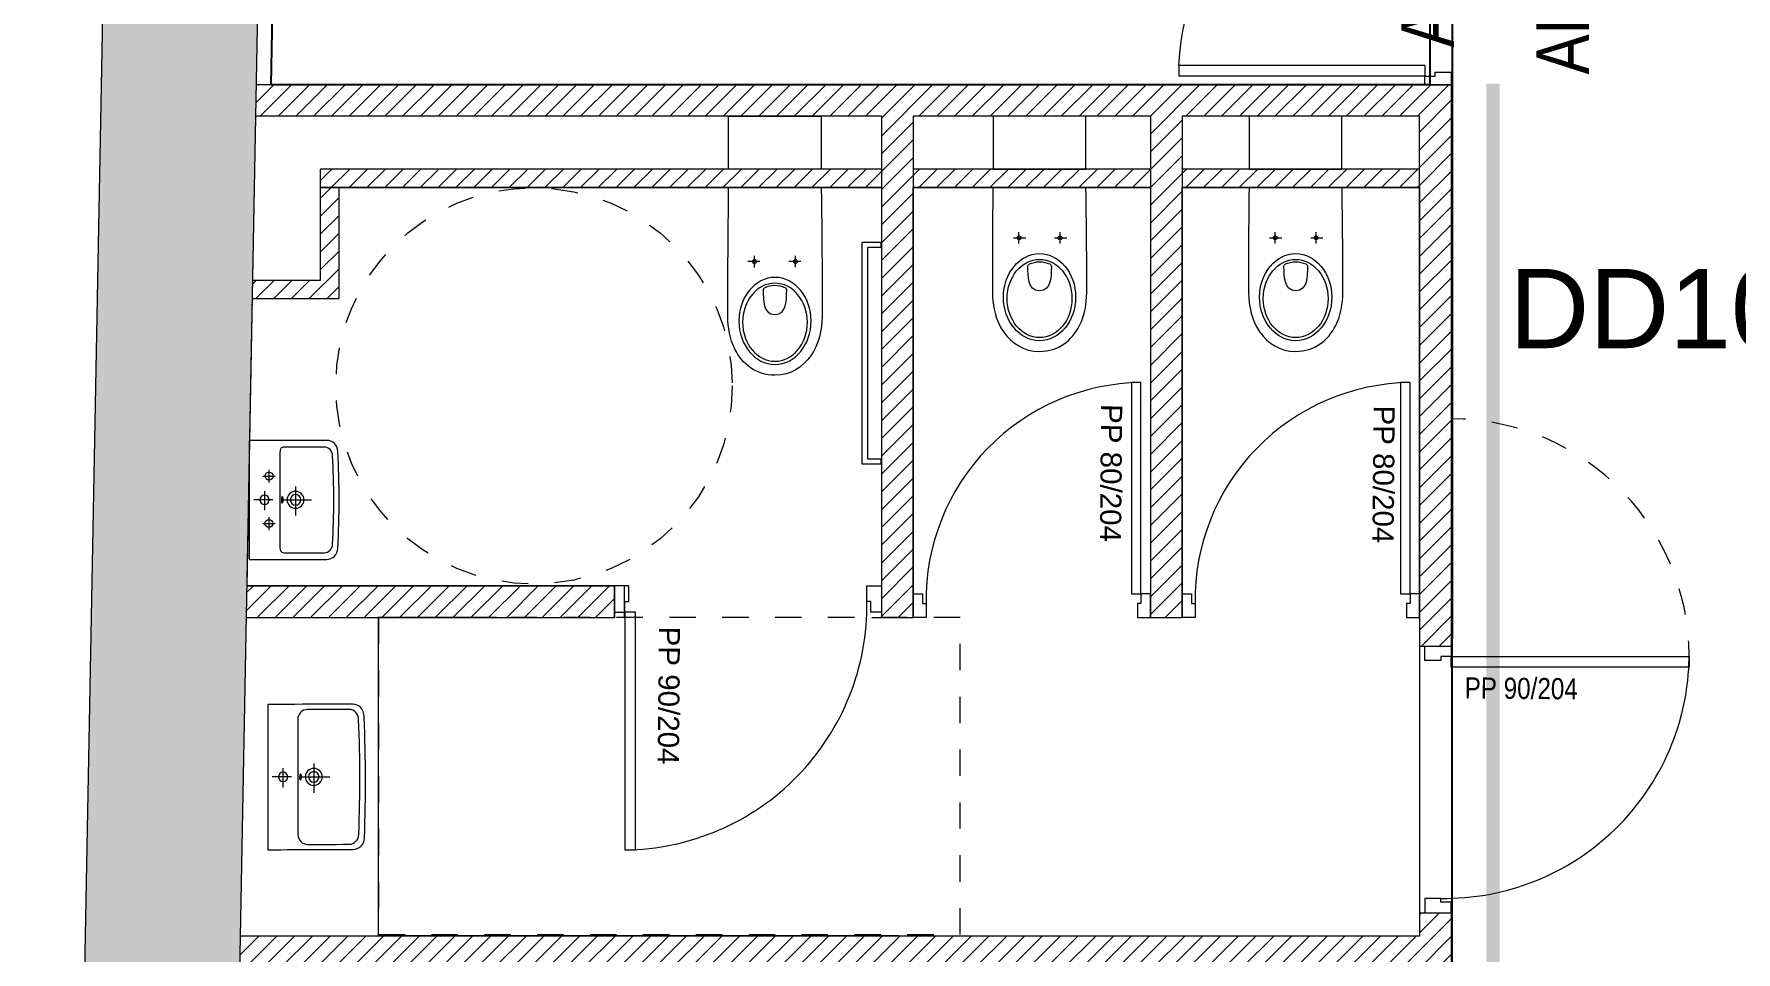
# Model space of a CAD drawing. Extents: x -29.7 to 23.3, y -8.6 to 57.6.
# Drawn here: x -16.51 to -10.08, y 3.81 to 7.28 of the extents above; entities that cross this region are included whole.
import ezdxf
from ezdxf import colors
from ezdxf.entities.mleader import LeaderData, LeaderLine
from ezdxf.math import Vec2, Vec3

# ---------------------------------------------------------------- set-up
doc = ezdxf.new("R2010")
doc.units = 0
doc.header["$LTSCALE"] = 0.001
for name, pattern in [('CACHE', [0.375, 0.25, -0.125]), ('CONTINU', [0]), ('DASHED', [0.75, 0.5, -0.25]), ('HIDDEN2', [0.1875, 0.125, -0.0625])]:
    doc.linetypes.add(name, pattern=pattern)
doc.layers.get('0').update_dxf_attribs({"lineweight": 5})
for name, color, linetype in [('01-STR_MACONNERIE_HACH', 252, 'Continuous'), ('A-Etiquettes', 7, 'Continuous'), ('A-legende', 7, 'Continuous')]:
    doc.layers.add(name, color=color, linetype=linetype)
doc.layers.add('02-CL HACH PLATRE', color=6, linetype='Continuous', lineweight=5)
doc.layers.add('A-portes', color=7, linetype='Continuous', lineweight=9)
doc.layers.add('A-Détails', color=7, linetype='Continuous', true_color=0x00a500)
doc.layers.add('A-MOQUETTE', color=7, linetype='Continuous', true_color=0xe5ecff)
doc.layers.add('A-projet', color=7, linetype='Continuous', lineweight=5, true_color=0x5b6280)
doc.styles.get("Standard").update_dxf_attribs({"font": 'ARIALN.TTF'})
doc.styles.add('Y_TXT_COT', font='arial.ttf', dxfattribs={"height": 0.2})

# ---------------------------------------------------------------- blocks, each defined once
blk = doc.blocks.new('WC hand 2')
at = {"linetype": 'Continuous'}
for points, knots in [([(-101.7106, 114.8236), (-101.6352, 114.8236), (-101.574, 114.7498), (-101.574, 114.6588), (-101.574, 114.6588), (-101.574, 114.5678), (-101.6352, 114.494), (-101.7106, 114.494), (-101.7106, 114.494), (-101.7861, 114.494), (-101.8472, 114.5678), (-101.8472, 114.6588), (-101.8472, 114.6588), (-101.8472, 114.7498), (-101.7861, 114.8236), (-101.7106, 114.8236)], [0, 0, 0, 0, 0.25, 0.25, 0.25, 0.25, 0.5, 0.5, 0.5, 0.5, 0.75, 0.75, 0.75, 0.75, 1, 1, 1, 1]), ([(-101.7106, 114.8116), (-101.6428, 114.8116), (-101.5879, 114.7454), (-101.5879, 114.6638), (-101.5879, 114.6638), (-101.5879, 114.5822), (-101.6428, 114.516), (-101.7106, 114.516), (-101.7106, 114.516), (-101.7783, 114.516), (-101.8332, 114.5822), (-101.8332, 114.6638), (-101.8332, 114.6638), (-101.8332, 114.7454), (-101.7783, 114.8116), (-101.7106, 114.8116)], [0, 0, 0, 0, 0.25, 0.25, 0.25, 0.25, 0.5, 0.5, 0.5, 0.5, 0.75, 0.75, 0.75, 0.75, 1, 1, 1, 1]), ([(-101.7105, 114.8642), (-101.7105, 114.8642), (-101.638, 114.8642), (-101.587, 114.8211), (-101.5589, 114.7658)], [0.5714286, 0.5714286, 0.5714286, 0.5714286, 0.5714286, 0.7142857, 0.7142857, 0.7142857, 0.7142857]), ([(-101.5589, 114.7658), (-101.5589, 114.7658), (-101.5393, 114.727), (-101.5325, 114.6818), (-101.5322, 114.6428)], [0.7142857, 0.7142857, 0.7142857, 0.7142857, 0.7142857, 0.8571429, 0.8571429, 0.8571429, 0.8571429]), ([(-101.8869, 114.2442), (-101.8869, 114.2442), (-101.8892, 114.4305), (-101.8895, 114.5368), (-101.8887, 114.6432)], [0.1428571, 0.1428571, 0.1428571, 0.1428571, 0.1428572, 0.2857143, 0.2857143, 0.2857143, 0.2857143]), ([(-101.6659, 114.5436), (-101.6658, 114.5395), (-101.6685, 114.5347), (-101.6723, 114.5331), (-101.6723, 114.5331), (-101.6843, 114.5281), (-101.6974, 114.525), (-101.7105, 114.525), (-101.7105, 114.525), (-101.7236, 114.525), (-101.7368, 114.528), (-101.7489, 114.5331), (-101.7489, 114.5331), (-101.7527, 114.5347), (-101.7554, 114.5396), (-101.7552, 114.5437), (-101.7552, 114.5437), (-101.7536, 114.5759), (-101.7566, 114.6346), (-101.7106, 114.6345), (-101.7106, 114.6345), (-101.6645, 114.6345), (-101.6665, 114.5782), (-101.6659, 114.5436)], [0, 0, 0, 0, 0.166667, 0.166667, 0.166667, 0.166667, 0.333333, 0.333333, 0.333333, 0.333333, 0.5, 0.5, 0.5, 0.5, 0.666667, 0.666667, 0.666667, 0.666667, 0.833333, 0.833333, 0.833333, 0.833333, 1, 1, 1, 1]), ([(-101.5322, 114.6428), (-101.5322, 114.6428), (-101.5314, 114.5366), (-101.5326, 114.4304), (-101.5352, 114.2442)], [0.8571429, 0.8571429, 0.8571429, 0.8571429, 0.8571429, 1, 1, 1, 1]), ([(-101.7881, 114.4416), (-101.784, 114.4416), (-101.7806, 114.4382), (-101.7806, 114.4341), (-101.7806, 114.4341), (-101.7806, 114.43), (-101.784, 114.4267), (-101.7881, 114.4267), (-101.7881, 114.4267), (-101.7922, 114.4267), (-101.7955, 114.43), (-101.7955, 114.4341), (-101.7955, 114.4341), (-101.7955, 114.4382), (-101.7922, 114.4416), (-101.7881, 114.4416)], [0, 0, 0, 0, 0.25, 0.25, 0.25, 0.25, 0.5, 0.5, 0.5, 0.5, 0.75, 0.75, 0.75, 0.75, 1, 1, 1, 1]), ([(-101.633, 114.4416), (-101.6289, 114.4416), (-101.6256, 114.4382), (-101.6256, 114.4341), (-101.6256, 114.4341), (-101.6256, 114.43), (-101.6289, 114.4267), (-101.633, 114.4267), (-101.633, 114.4267), (-101.6371, 114.4267), (-101.6405, 114.43), (-101.6405, 114.4341), (-101.6405, 114.4341), (-101.6405, 114.4382), (-101.6371, 114.4416), (-101.633, 114.4416)], [0, 0, 0, 0, 0.25, 0.25, 0.25, 0.25, 0.5, 0.5, 0.5, 0.5, 0.75, 0.75, 0.75, 0.75, 1, 1, 1, 1])]:
    blk.add_open_spline(points, degree=3, knots=knots, dxfattribs=at)
for points in [[(-101.846, 114.7909), (-101.8151, 114.8335), (-101.7716, 114.8642), (-101.7105, 114.8642)], [(-101.8887, 114.6432), (-101.8884, 114.6909), (-101.8771, 114.7482), (-101.846, 114.7909)], [(-101.5352, 114.2442), (-101.5352, 114.2442), (-101.8869, 114.2442), (-101.8869, 114.2442)]]:
    blk.add_open_spline(points, degree=3, dxfattribs=at)
at = {"linetype": 'DASHED'}
for points in [[(-101.809, 114.4339), (-101.809, 114.4339), (-101.7627, 114.4339), (-101.7627, 114.4339)], [(-101.7884, 114.4557), (-101.7884, 114.4557), (-101.7884, 114.4125), (-101.7884, 114.4125)], [(-101.6537, 114.4343), (-101.6537, 114.4343), (-101.6074, 114.4343), (-101.6074, 114.4343)], [(-101.6332, 114.4561), (-101.6332, 114.4561), (-101.6332, 114.4128), (-101.6332, 114.4128)]]:
    blk.add_open_spline(points, degree=3, dxfattribs=at)
blk = doc.blocks.new('WC HF')
blk.add_lwpolyline([(-0.1752, 0.035), (-0.1752, 0.235), (0.1752, 0.235), (0.1752, 0.035), (-0.1752, 0.035)])
at = {"rotation": 180.0036056120651}
blk.add_blockref('WC hand 2', (-101.7183, 114.2028), dxfattribs=at)
blk = doc.blocks.new('wc PMR')
for points in [[(-0.4001, 0.2411), (-0.4001, 0.2611), (-0.3501, 0.2611), (-0.3501, 1.0611), (-0.4001, 1.0611), (-0.4001, 1.0811), (-0.3301, 1.0811), (-0.3301, 0.2411), (-0.4001, 0.2411)], [(0.1752, -0.035), (0.1752, -0.235), (-0.1753, -0.235), (-0.1753, -0.035), (0.1752, -0.035)]]:
    blk.add_lwpolyline(points)
for points in [[(-0.1356, 0.6717), (-0.1047, 0.7143), (-0.0611, 0.745), (-0.0001, 0.745)], [(-0.1783, 0.5239), (-0.1779, 0.5716), (-0.1666, 0.629), (-0.1356, 0.6717)], [(-0.078, 0.3365), (-0.078, 0.3365), (-0.078, 0.2933), (-0.078, 0.2933)], [(0.0773, 0.3369), (0.0773, 0.3369), (0.0773, 0.2936), (0.0773, 0.2936)], [(-0.0985, 0.3147), (-0.0985, 0.3147), (-0.0522, 0.3147), (-0.0522, 0.3147)], [(0.0568, 0.3151), (0.0568, 0.3151), (0.1031, 0.3151), (0.1031, 0.3151)], [(0.1752, 0.035), (0.1752, 0.035), (-0.1754, 0.035), (-0.1754, 0.035)]]:
    blk.add_open_spline(points, degree=3)
for points, knots in [([(-0.0001, 0.745), (-0.0001, 0.745), (0.0724, 0.7449), (0.1234, 0.7019), (0.1515, 0.6466)], [0.5714286, 0.5714286, 0.5714286, 0.5714286, 0.5714286, 0.7142857, 0.7142857, 0.7142857, 0.7142857]), ([(-0.0002, 0.7044), (0.0752, 0.7044), (0.1364, 0.6306), (0.1364, 0.5396), (0.1364, 0.5396), (0.1364, 0.4486), (0.0753, 0.3748), (-0.0002, 0.3748), (-0.0002, 0.3748), (-0.0756, 0.3748), (-0.1368, 0.4486), (-0.1368, 0.5396), (-0.1368, 0.5396), (-0.1368, 0.6306), (-0.0756, 0.7044), (-0.0002, 0.7044)], [0, 0, 0, 0, 0.25, 0.25, 0.25, 0.25, 0.5, 0.5, 0.5, 0.5, 0.75, 0.75, 0.75, 0.75, 1, 1, 1, 1]), ([(-0.0001, 0.6924), (0.0676, 0.6924), (0.1225, 0.6262), (0.1225, 0.5446), (0.1225, 0.5446), (0.1225, 0.463), (0.0676, 0.3968), (-0.0001, 0.3968), (-0.0001, 0.3968), (-0.0678, 0.3968), (-0.1227, 0.463), (-0.1228, 0.5446), (-0.1228, 0.5446), (-0.1228, 0.6262), (-0.0678, 0.6924), (-0.0001, 0.6924)], [0, 0, 0, 0, 0.25, 0.25, 0.25, 0.25, 0.5, 0.5, 0.5, 0.5, 0.75, 0.75, 0.75, 0.75, 1, 1, 1, 1]), ([(0.1515, 0.6466), (0.1515, 0.6466), (0.1711, 0.6078), (0.178, 0.5626), (0.1783, 0.5236)], [0.7142857, 0.7142857, 0.7142857, 0.7142857, 0.7142857, 0.8571429, 0.8571429, 0.8571429, 0.8571429]), ([(-0.1754, 0.035), (-0.1754, 0.035), (-0.1787, 0.3113), (-0.1791, 0.4176), (-0.1783, 0.5239)], [0.1428571, 0.1428571, 0.1428571, 0.1428571, 0.1428572, 0.2857143, 0.2857143, 0.2857143, 0.2857143]), ([(0.0445, 0.4244), (0.0446, 0.4203), (0.0419, 0.4154), (0.0382, 0.4139), (0.0382, 0.4139), (0.0262, 0.4089), (0.013, 0.4058), (0, 0.4058), (0, 0.4058), (-0.0131, 0.4058), (-0.0264, 0.4088), (-0.0385, 0.4139), (-0.0385, 0.4139), (-0.0423, 0.4155), (-0.045, 0.4204), (-0.0447, 0.4245), (-0.0447, 0.4245), (-0.0432, 0.4567), (-0.0461, 0.5154), (-0.0001, 0.5153), (-0.0001, 0.5153), (0.0459, 0.5153), (0.0439, 0.459), (0.0445, 0.4244)], [0, 0, 0, 0, 0.166667, 0.166667, 0.166667, 0.166667, 0.333333, 0.333333, 0.333333, 0.333333, 0.5, 0.5, 0.5, 0.5, 0.666667, 0.666667, 0.666667, 0.666667, 0.833333, 0.833333, 0.833333, 0.833333, 1, 1, 1, 1]), ([(0.1783, 0.5236), (0.1783, 0.5236), (0.179, 0.4174), (0.1779, 0.3112), (0.1752, 0.035)], [0.8571429, 0.8571429, 0.8571429, 0.8571429, 0.8571429, 1, 1, 1, 1]), ([(-0.0776, 0.3223), (-0.0735, 0.3223), (-0.0702, 0.319), (-0.0702, 0.3149), (-0.0702, 0.3149), (-0.0702, 0.3108), (-0.0735, 0.3074), (-0.0776, 0.3074), (-0.0776, 0.3074), (-0.0817, 0.3074), (-0.0851, 0.3108), (-0.0851, 0.3149), (-0.0851, 0.3149), (-0.0851, 0.319), (-0.0817, 0.3223), (-0.0776, 0.3223)], [0, 0, 0, 0, 0.25, 0.25, 0.25, 0.25, 0.5, 0.5, 0.5, 0.5, 0.75, 0.75, 0.75, 0.75, 1, 1, 1, 1]), ([(0.0775, 0.3223), (0.0816, 0.3223), (0.0849, 0.319), (0.0849, 0.3149), (0.0849, 0.3149), (0.0849, 0.3108), (0.0816, 0.3074), (0.0775, 0.3074), (0.0775, 0.3074), (0.0733, 0.3074), (0.07, 0.3108), (0.07, 0.3149), (0.07, 0.3149), (0.07, 0.319), (0.0733, 0.3223), (0.0775, 0.3223)], [0, 0, 0, 0, 0.25, 0.25, 0.25, 0.25, 0.5, 0.5, 0.5, 0.5, 0.75, 0.75, 0.75, 0.75, 1, 1, 1, 1])]:
    blk.add_open_spline(points, degree=3, knots=knots)
blk = doc.blocks.new('Xref-R2-2018-11')
at = {"layer": '01-STR_MACONNERIE_HACH'}
h = blk.add_hatch(color=256, dxfattribs=at)
h.dxf.hatch_style = 1
h.paths.add_polyline_path([(-2.9338, -12.9281), (-2.9663, -13.1734), (-3.0344, -13.1725), (-3.0351, -13.2325), (-2.9852, -13.2331), (-2.9887, -13.5068), (-2.0358, -13.519), (-2.0323, -13.2453), (-1.9823, -13.2459), (-1.9815, -13.1859), (-2.0482, -13.1851), (-2.0744, -12.939)])
h.paths.add_polyline_path([(-5.9186, -12.89), (-5.9511, -13.1353), (-6.0192, -13.1344), (-6.02, -13.1944), (-5.97, -13.195), (-5.9735, -13.4687), (-4.3537, -13.4894), (-4.3502, -13.2157), (-4.3002, -13.2163), (-4.2995, -13.1563), (-4.3661, -13.1555), (-4.3924, -12.9095)])
h.paths.add_polyline_path([(-8.8763, -12.8523), (-8.9088, -13.0975), (-8.9769, -13.0967), (-8.9777, -13.1567), (-8.9277, -13.1573), (-8.9312, -13.431), (-7.3386, -13.4513), (-7.3351, -13.1776), (-7.2851, -13.1783), (-7.2843, -13.1183), (-7.351, -13.1174), (-7.3772, -12.8714)])
h.paths.add_polyline_path([(-11.1808, -12.8229), (-11.2133, -13.0681), (-11.2814, -13.0673), (-11.2822, -13.1273), (-11.2323, -13.1279), (-11.2358, -13.4016), (-10.2963, -13.4136), (-10.2928, -13.1399), (-10.2428, -13.1405), (-10.242, -13.0805), (-10.3087, -13.0797), (-10.3349, -12.8336)])
h.paths.add_polyline_path([(-10.8967, 6.6649), (-10.9467, 6.6652), (-10.9471, 6.6052), (-10.8943, 6.6049), (-10.8705, 6.3609), (-9.9349, 6.3549), (-9.9079, 6.5986), (-9.8547, 6.5982), (-9.8543, 6.6582), (-9.9043, 6.6585), (-9.9023, 6.9761), (-10.8947, 6.9824)])
h.paths.add_polyline_path([(-8.5844, 6.9676), (-8.5864, 6.6501), (-8.6364, 6.6504), (-8.6368, 6.5904), (-8.5841, 6.5901), (-8.5602, 6.3461), (-6.992, 6.3361), (-6.965, 6.5797), (-6.9118, 6.5794), (-6.9114, 6.6394), (-6.9614, 6.6397), (-6.9594, 6.9572)])
h.paths.add_polyline_path([(-5.6415, 6.9488), (-5.6435, 6.6313), (-5.6935, 6.6316), (-5.6939, 6.5716), (-5.6412, 6.5713), (-5.6173, 6.3273), (-4.0169, 6.317), (-3.99, 6.5607), (-3.9367, 6.5604), (-3.9364, 6.6204), (-3.9864, 6.6207), (-3.9843, 6.9382)])
h.paths.add_polyline_path([(-2.6665, 6.9298), (-2.6685, 6.6123), (-2.7185, 6.6126), (-2.7189, 6.5526), (-2.6661, 6.5522), (-2.6423, 6.3082), (-1.704, 6.3022), (-1.677, 6.5459), (-1.6238, 6.5456), (-1.6234, 6.6056), (-1.6734, 6.6059), (-1.6714, 6.9234)])
h.paths.add_polyline_path([(-0.3535, 6.915), (-0.3555, 6.5975), (-0.4055, 6.5978), (-0.4059, 6.5378), (-0.3532, 6.5375), (-0.3294, 6.2934), (1.2351, 6.2834), (1.2366, 6.5273), (1.2866, 6.527), (1.287, 6.587), (1.237, 6.5873), (1.2391, 6.9048)])
h.paths.add_polyline_path([(3.4414, 4.4566), (3.7374, 4.0365), (4.1422, 3.9277), (4.1734, 4.0436), (4.1251, 4.0566), (4.2613, 4.563), (4.0393, 4.878), (3.7229, 4.655), (3.6977, 4.6372), (3.6755, 4.6216), (3.6725, 4.6195)])
h.paths.add_polyline_path([(1.9624, -2.4843), (2.1824, -2.4855), (2.1893, -1.2784), (1.9694, -1.2771)])
edge = h.paths.add_edge_path()
edge.add_line((2.5716, 5.6909), (3.1695, 6.1123))
edge.add_line((3.1695, 6.1123), (3.0138, 6.3333))
edge.add_arc((1.8436, 5.4114), 1.4897, 38.23232, 77.61848)
edge.add_line((2.1631, 6.8664), (2.163, 6.8989))
edge.add_line((2.163, 6.8989), (1.9782, 6.9001))
edge.add_line((1.9782, 6.9001), (1.9761, 6.5826))
edge.add_line((1.9761, 6.5826), (1.9261, 6.5829))
edge.add_line((1.9261, 6.5829), (1.9257, 6.5229))
edge.add_line((1.9257, 6.5229), (1.9757, 6.5226))
edge.add_line((1.9757, 6.5226), (1.9742, 6.2787))
edge.add_line((1.9742, 6.2787), (2.1582, 6.2775))
edge.add_line((2.1582, 6.2775), (2.5716, 5.6909))
h.paths.add_polyline_path([(-13.0351, -4.4062), (-13.5351, -4.4062), (-13.5351, -3.4062), (-13.0165, -3.4062), (-12.8339, 6.3734), (-12.2452, 6.3697), (-12.2182, 6.6133), (-12.165, 6.613), (-12.1646, 6.673), (-12.2146, 6.6733), (-12.2125, 6.9908), (-12.9153, 6.9953), (-12.913, 7.3501), (-13.403, 7.3532), (-13.7899, -13.369), (-12.6008, -13.3842), (-12.5973, -13.1105), (-12.5473, -13.1111), (-12.5465, -13.0511), (-12.6132, -13.0503), (-12.6395, -12.8042), (-13.1918, -12.7972)])
h.paths.add_polyline_path([(-13.5351, -4.4062), (-13.5351, -3.4062)], flags=16)
at = {"layer": '02-CL HACH PLATRE', "lineweight": 13, "transparency": 33554687}
h = blk.add_hatch(dxfattribs=at)
h.set_pattern_fill('ANSI31', color=256, scale=0.015)
h.paths.add_polyline_path([(-11.2256, 0.2228), (-12.9487, 0.2228), (-12.9509, 0.1028), (-11.2272, 0.1028)])
h.paths.add_polyline_path([(-8.4281, 0.2228), (-8.5486, 0.2228), (-11.2256, 0.2228), (-11.2272, 0.1028), (-11.162, 0.1028), (-11.162, 0.1028), (-10.8115, 0.1028), (-10.5842, 0.1028), (-8.5486, 0.1028), (-8.5486, 0.1028), (-8.5486, -0.1672), (-8.5477, -0.1672), (-8.5482, -1.9021), (-8.4281, -1.9021), (-8.4281, -1.794)])
h.paths.add_polyline_path([(-9.4464, 0.1028), (-9.5664, 0.1028), (-9.5664, -1.794), (-9.4464, -1.794), (-9.4464, -0.1672)], flags=17)
h.paths.add_polyline_path([(-10.4642, 0.1028), (-10.5842, 0.1028), (-10.5842, -1.794), (-10.4642, -1.794), (-10.4642, -0.1672)], flags=17)
h = blk.add_hatch(dxfattribs=at)
h.set_pattern_fill('ANSI31', color=256, scale=0.015)
h.paths.add_polyline_path([(-10.5842, -0.0972), (-10.8115, -0.0972), (-10.8115, -0.0972), (-11.162, -0.0972), (-11.2297, -0.0972), (-11.2306, -0.1672), (-10.5842, -0.1672)])
edge = h.paths.add_edge_path()
edge.add_line((-9.5664, -0.0972), (-10.4642, -0.0972))
edge.add_line((-10.4642, -0.0972), (-10.4642, -0.1672))
edge.add_line((-10.4642, -0.1672), (-10.1621, -0.1672))
edge.add_spline(control_points=[(-10.1621, -0.1672), (-10.1621, -0.1672), (-10.1621, -0.1672), (-10.1621, -0.1672), (-10.1621, -0.1672)], knot_values=[0.142857, 0.142857, 0.142857, 0.142857, 0.142859, 0.14286, 0.14286, 0.14286, 0.14286], degree=3, periodic=0)
edge.add_spline(control_points=[(-10.1621, -0.1672), (-10.1621, -0.1672), (-10.0741, -0.1672), (-9.9862, -0.1672)], knot_values=[0.071429, 0.071429, 0.071429, 0.071429, 0.142857, 0.142857, 0.142857, 0.142857], degree=3, periodic=0)
edge.add_line((-10.1569, -0.1672), (-9.5664, -0.1672))
edge.add_line((-9.5664, -0.1672), (-9.5664, -0.0972))
h.paths.add_polyline_path([(-8.5486, -0.0972), (-9.4464, -0.0972), (-9.4464, -0.1672), (-8.5486, -0.1672)])
h.paths.add_polyline_path([(-12.7059, -0.0972), (-12.7059, -0.1672), (-11.2306, -0.1672), (-11.2297, -0.0972)])
h = blk.add_hatch(dxfattribs=at)
h.set_pattern_fill('ANSI31', color=256, scale=0.015)
h.paths.add_polyline_path([(-12.6359, -0.1672), (-12.7059, -0.1672), (-12.7059, -0.5172), (-12.9625, -0.5172), (-12.9638, -0.5872), (-12.6359, -0.5872)])
h = blk.add_hatch(dxfattribs=at)
h.set_pattern_fill('ANSI31', color=256, scale=0.015)
h.paths.add_polyline_path([(-11.5942, -1.674), (-12.9841, -1.674), (-12.9863, -1.7918), (-12.4863, -1.7918), (-11.5942, -1.7927)])
h = blk.add_hatch(dxfattribs=at)
h.set_pattern_fill('ANSI31', color=256, scale=0.015)
h.paths.add_polyline_path([(-8.4282, -2.9121), (-8.5484, -2.9121), (-8.5484, -3.0001), (-11.2668, -3.0001), (-11.2683, -3.1201), (-8.5484, -3.1201), (-8.5484, -3.2472), (-8.4282, -3.2472)])
h.paths.add_polyline_path([(-11.2668, -3.0001), (-13.0089, -3.0001), (-13.0111, -3.118), (-13.0111, -3.1201), (-11.2683, -3.1201)])
blk.add_line((-13.403, 7.3532), (-13.7899, -13.369))
at = {"linetype": 'Continuous'}
for p, q in [((-12.9486, 0.2228), (-8.4281, 0.2228)), ((-8.5486, 0.2228), (-8.4286, 0.2228)), ((-8.5082, 0.2228), (-8.4281, 0.2228)), ((-8.4281, 0.2228), (-8.4281, -1.794)), ((-8.4281, 0.2228), (-8.4281, -1.1359)), ((-8.4281, 0.2228), (-8.4281, 0.1028)), ((-10.5842, 0.1028), (-12.9509, 0.1028)), ((-9.5664, 0.1028), (-10.4642, 0.1028)), ((-8.5486, 0.1028), (-9.4464, 0.1028)), ((-8.5484, -1.794), (-8.5486, 0.1028)), ((-10.5842, -0.0972), (-12.7059, -0.0972)), ((-9.5664, -0.0972), (-10.4642, -0.0972)), ((-8.5486, -0.0972), (-9.4464, -0.0972)), ((-10.5842, -0.1672), (-12.7059, -0.1672)), ((-9.5664, -0.1672), (-10.4642, -0.1672)), ((-8.5477, -0.1672), (-9.4464, -0.1672))]:
    blk.add_line(p, q, dxfattribs=at)
blk.add_lwpolyline([(-13.0165, -3.4062), (-12.8339, 6.3734), (-12.2452, 6.3697)])
for points in [[(-10.5842, 0.1028), (-10.5842, -1.794)], [(-10.4642, 0.1028), (-10.4642, -1.794)], [(-9.5664, 0.1028), (-9.5664, -1.794)], [(-9.4464, 0.1028), (-9.4464, -1.794)], [(-12.9625, -0.5172), (-12.7059, -0.5172), (-12.7059, -0.0972)], [(-12.6359, -0.0972), (-12.7059, -0.0972)], [(-12.7059, -0.1672), (-10.5842, -0.1672), (-10.5842, -1.794), (-10.4642, -1.794), (-10.4642, -0.1672), (-9.5664, -0.1672), (-9.5664, -1.794), (-9.4464, -1.794), (-9.4464, -0.1672), (-8.5477, -0.1672), (-8.5484, -3.0001), (-12.4863, -2.9979), (-12.4863, -1.7918), (-11.5942, -1.794), (-11.5942, -1.674), (-12.9841, -1.674), (-12.9559, -0.1672)], [(-12.9638, -0.5872), (-12.6359, -0.5872), (-12.6359, -0.1672)], [(-12.9841, -1.674), (-11.5942, -1.674)], [(-11.5942, -1.674), (-11.5942, -1.794)], [(-11.5579, -1.674), (-11.5579, -1.794)], [(-12.9863, -1.794), (-11.5942, -1.794)], [(-10.6205, -1.794), (-10.5005, -1.794)], [(-10.5842, -1.794), (-10.4642, -1.794)], [(-9.6027, -1.794), (-9.4827, -1.794)], [(-9.5664, -1.794), (-9.4464, -1.794)], [(-8.5484, -1.794), (-8.5484, -1.9021)], [(-8.4281, -1.794), (-8.4281, -1.9021)], [(-8.5484, -1.9021), (-8.4281, -1.9021)], [(-8.5484, -2.9121), (-8.5484, -3.0001)], [(-8.5484, -2.9121), (-8.4281, -2.9121)], [(-8.4282, -2.9121), (-8.4282, -3.2472)], [(-8.5484, -3.0001), (-13.0089, -3.0001)]]:
    blk.add_lwpolyline(points, dxfattribs=at)
at = {"linetype": 'CONTINU'}
for points in [[(-9.6375, -1.7051), (-9.602, -1.7051), (-9.602, -0.9051), (-9.6375, -0.9051)], [(-8.6198, -1.7051), (-8.5842, -1.7051), (-8.5842, -0.9051), (-8.6198, -0.9051)], [(-11.5392, -1.674), (-11.5942, -1.674), (-11.5942, -1.774), (-11.5542, -1.774), (-11.5542, -1.734), (-11.5392, -1.734), (-11.5392, -1.674)], [(-10.6392, -1.674), (-10.5842, -1.674), (-10.5842, -1.774), (-10.6242, -1.774), (-10.6242, -1.734), (-10.6392, -1.734), (-10.6392, -1.674)], [(-10.4153, -1.794), (-10.4642, -1.794), (-10.4642, -1.7051), (-10.4286, -1.7051), (-10.4286, -1.7407), (-10.4153, -1.7407), (-10.4153, -1.794)], [(-9.6153, -1.794), (-9.5664, -1.794), (-9.5664, -1.7051), (-9.602, -1.7051), (-9.602, -1.7407), (-9.6153, -1.7407), (-9.6153, -1.794)], [(-9.3975, -1.794), (-9.4464, -1.794), (-9.4464, -1.7051), (-9.4109, -1.7051), (-9.4109, -1.7407), (-9.3975, -1.7407), (-9.3975, -1.794)], [(-8.5975, -1.794), (-8.5486, -1.794), (-8.5486, -1.7051), (-8.5842, -1.7051), (-8.5842, -1.7407), (-8.5975, -1.7407), (-8.5975, -1.794)], [(-11.5142, -1.774), (-11.5542, -1.774), (-11.5542, -2.674), (-11.5142, -2.674)], [(-8.5281, -1.9571), (-8.5281, -1.9021), (-8.4281, -1.9021), (-8.4281, -1.9421), (-8.4681, -1.9421), (-8.4681, -1.9571), (-8.5281, -1.9571)], [(-8.4281, -1.9821), (-8.4281, -1.9421), (-7.5281, -1.9421), (-7.5281, -1.9821)], [(-8.5281, -2.8571), (-8.5281, -2.9121), (-8.4281, -2.9121), (-8.4281, -2.8721), (-8.4681, -2.8721), (-8.4681, -2.8571), (-8.5281, -2.8571)]]:
    blk.add_lwpolyline(points, close=True, dxfattribs=at)
at = {"color": 6, "linetype": 'HIDDEN2'}
blk.add_lwpolyline([(-12.4863, -2.994), (-10.2863, -2.994), (-10.2863, -1.794), (-12.4863, -1.794), (-12.4863, -2.994)], dxfattribs=at)
blk.add_circle((-11.8984, -0.9175), 0.75, dxfattribs=at)
at = {"linetype": 'CONTINU'}
for centre, radius, start, end in [((-9.5924, -1.728), 0.823, 90.66487, 180.8794), ((-8.5746, -1.728), 0.823, 90.66487, 180.8794), ((-11.5649, -1.7482), 0.9259, 270.66487, 0.8794), ((-8.4539, -1.9314), 0.9259, 269.1206, 359.33513)]:
    blk.add_arc(centre, radius, start, end, dxfattribs=at)
at = {"linetype": 'HIDDEN2', "ltscale": 1.2}
blk.add_arc((-8.4281, -1.9421), 0.9, 357.45268, 90, dxfattribs=at)
at = {"lineweight": 18}
for centre, major_axis in [((-12.9008, -1.259), (-0.015, 0)), ((-12.9011, -1.4384), (0, -0.015))]:
    blk.add_ellipse(centre, major_axis=major_axis, ratio=1, dxfattribs=at)
for points, knots in [([(-12.9759, -1.574), (-12.9759, -1.574), (-12.9759, -1.1238), (-12.9759, -1.1238), (-12.9759, -1.1238), (-12.9759, -1.1238), (-12.6828, -1.1237), (-12.6828, -1.1237), (-12.6828, -1.1237), (-12.6597, -1.1237), (-12.6407, -1.1416), (-12.6407, -1.1653), (-12.6407, -1.1653), (-12.6342, -1.2876), (-12.6341, -1.41), (-12.6403, -1.5324), (-12.6403, -1.5324), (-12.6415, -1.5555), (-12.6594, -1.574), (-12.6829, -1.574), (-12.6829, -1.574), (-12.6829, -1.574), (-12.9759, -1.574), (-12.9759, -1.574)], [0, 0, 0, 0, 0.142857, 0.142857, 0.142857, 0.142867, 0.285714, 0.285714, 0.285714, 0.285724, 0.428571, 0.428571, 0.428571, 0.428581, 0.571429, 0.571429, 0.571429, 0.571439, 0.714286, 0.714286, 0.714286, 0.714296, 1, 1, 1, 1]), ([(-12.86, -1.5313), (-12.86, -1.5313), (-12.86, -1.1711), (-12.86, -1.1711), (-12.86, -1.1711), (-12.86, -1.1506), (-12.8529, -1.1491), (-12.8377, -1.1491), (-12.8377, -1.1491), (-12.8377, -1.1491), (-12.6921, -1.1491), (-12.6921, -1.1491), (-12.6921, -1.1491), (-12.6747, -1.1491), (-12.6614, -1.1642), (-12.6604, -1.1824), (-12.6604, -1.1824), (-12.6544, -1.2936), (-12.6544, -1.4048), (-12.6604, -1.516), (-12.6604, -1.516), (-12.6614, -1.5342), (-12.6747, -1.5491), (-12.6921, -1.5491), (-12.6921, -1.5491), (-12.6921, -1.5491), (-12.8391, -1.5491), (-12.8391, -1.5491), (-12.8391, -1.5491), (-12.8456, -1.5491), (-12.86, -1.5495), (-12.86, -1.5313)], [0, 0, 0, 0, 0.111111, 0.111111, 0.111111, 0.111121, 0.222222, 0.222222, 0.222222, 0.222232, 0.333333, 0.333333, 0.333333, 0.333343, 0.444444, 0.444444, 0.444444, 0.444454, 0.555556, 0.555556, 0.555556, 0.555566, 0.666667, 0.666667, 0.666667, 0.666677, 0.777778, 0.777778, 0.777778, 0.777788, 1, 1, 1, 1]), ([(-12.9305, -1.3363), (-12.9237, -1.3295), (-12.9126, -1.3295), (-12.9057, -1.3363), (-12.9057, -1.3363), (-12.8989, -1.3431), (-12.8989, -1.3542), (-12.9057, -1.3611), (-12.9057, -1.3611), (-12.9126, -1.3679), (-12.9237, -1.3679), (-12.9305, -1.3611), (-12.9305, -1.3611), (-12.9373, -1.3542), (-12.9373, -1.3431), (-12.9305, -1.3363)], [0, 0, 0, 0, 0.2, 0.2, 0.2, 0.20001, 0.4, 0.4, 0.4, 0.40001, 0.6, 0.6, 0.6, 0.60001, 1, 1, 1, 1]), ([(-12.8541, -1.3487), (-12.854, -1.3422), (-12.8524, -1.337), (-12.8505, -1.3372), (-12.8505, -1.3372), (-12.8486, -1.3373), (-12.8471, -1.3428), (-12.8471, -1.3493), (-12.8471, -1.3493), (-12.8472, -1.3558), (-12.8488, -1.361), (-12.8507, -1.3608), (-12.8507, -1.3608), (-12.8527, -1.3607), (-12.8542, -1.3552), (-12.8541, -1.3487)], [0, 0, 0, 0, 0.2, 0.2, 0.2, 0.20001, 0.4, 0.4, 0.4, 0.40001, 0.6, 0.6, 0.6, 0.60001, 1, 1, 1, 1]), ([(-12.8325, -1.3489), (-12.8325, -1.3313), (-12.8182, -1.317), (-12.8006, -1.317), (-12.8006, -1.317), (-12.7829, -1.317), (-12.7686, -1.3313), (-12.7686, -1.3489), (-12.7686, -1.3489), (-12.7686, -1.3666), (-12.7829, -1.3809), (-12.8006, -1.3809), (-12.8006, -1.3809), (-12.8182, -1.3809), (-12.8325, -1.3666), (-12.8325, -1.3489)], [0, 0, 0, 0, 0.2, 0.2, 0.2, 0.20001, 0.4, 0.4, 0.4, 0.40001, 0.6, 0.6, 0.6, 0.60001, 1, 1, 1, 1]), ([(-12.8206, -1.3489), (-12.8206, -1.3379), (-12.8116, -1.3289), (-12.8006, -1.3289), (-12.8006, -1.3289), (-12.7895, -1.3289), (-12.7805, -1.3379), (-12.7805, -1.3489), (-12.7805, -1.3489), (-12.7805, -1.36), (-12.7895, -1.369), (-12.8006, -1.369), (-12.8006, -1.369), (-12.8116, -1.369), (-12.8206, -1.36), (-12.8206, -1.3489)], [0, 0, 0, 0, 0.2, 0.2, 0.2, 0.20001, 0.4, 0.4, 0.4, 0.40001, 0.6, 0.6, 0.6, 0.60001, 1, 1, 1, 1]), ([(-12.9058, -2.673), (-12.9058, -2.673), (-12.9058, -2.1231), (-12.9058, -2.1231), (-12.9058, -2.1231), (-12.9058, -2.1231), (-12.5833, -2.1222), (-12.5833, -2.1222), (-12.5833, -2.1222), (-12.5602, -2.1222), (-12.5412, -2.1413), (-12.5412, -2.1697), (-12.5412, -2.1697), (-12.5343, -2.3397), (-12.5341, -2.4601), (-12.5399, -2.6301), (-12.5399, -2.6301), (-12.5407, -2.6533), (-12.56, -2.672), (-12.5834, -2.6721), (-12.5834, -2.6721), (-12.5834, -2.6721), (-12.9058, -2.673), (-12.9058, -2.673)], [0, 0, 0, 0, 0.142857, 0.142857, 0.142857, 0.142867, 0.285714, 0.285714, 0.285714, 0.285724, 0.428571, 0.428571, 0.428571, 0.428581, 0.571429, 0.571429, 0.571429, 0.571439, 0.714286, 0.714286, 0.714286, 0.714296, 1, 1, 1, 1]), ([(-12.7917, -2.615), (-12.7917, -2.615), (-12.7925, -2.1807), (-12.7925, -2.1807), (-12.7925, -2.1807), (-12.7925, -2.1597), (-12.776, -2.1425), (-12.7558, -2.1424), (-12.7558, -2.1424), (-12.7558, -2.1424), (-12.5987, -2.142), (-12.5987, -2.142), (-12.5987, -2.142), (-12.5785, -2.142), (-12.5619, -2.1591), (-12.5618, -2.18), (-12.5618, -2.18), (-12.5559, -2.3413), (-12.5557, -2.4531), (-12.5611, -2.6144), (-12.5611, -2.6144), (-12.5618, -2.6353), (-12.5775, -2.6525), (-12.5977, -2.6526), (-12.5977, -2.6526), (-12.5977, -2.6526), (-12.7549, -2.653), (-12.7549, -2.653), (-12.7549, -2.653), (-12.7751, -2.653), (-12.7917, -2.6359), (-12.7917, -2.615)], [0, 0, 0, 0, 0.111111, 0.111111, 0.111111, 0.111121, 0.222222, 0.222222, 0.222222, 0.222232, 0.333333, 0.333333, 0.333333, 0.333343, 0.444444, 0.444444, 0.444444, 0.444454, 0.555556, 0.555556, 0.555556, 0.555566, 0.666667, 0.666667, 0.666667, 0.666677, 0.777778, 0.777778, 0.777778, 0.777788, 1, 1, 1, 1]), ([(-12.8603, -2.385), (-12.8534, -2.3782), (-12.8424, -2.3781), (-12.8355, -2.385), (-12.8355, -2.385), (-12.8287, -2.3918), (-12.8286, -2.4029), (-12.8354, -2.4097), (-12.8354, -2.4097), (-12.8423, -2.4166), (-12.8533, -2.4166), (-12.8602, -2.4098), (-12.8602, -2.4098), (-12.867, -2.403), (-12.8671, -2.3919), (-12.8603, -2.385)], [0, 0, 0, 0, 0.2, 0.2, 0.2, 0.20001, 0.4, 0.4, 0.4, 0.40001, 0.6, 0.6, 0.6, 0.60001, 1, 1, 1, 1]), ([(-12.7637, -2.3975), (-12.7637, -2.3799), (-12.7495, -2.3656), (-12.7318, -2.3655), (-12.7318, -2.3655), (-12.7142, -2.3655), (-12.6999, -2.3797), (-12.6998, -2.3974), (-12.6998, -2.3974), (-12.6998, -2.415), (-12.714, -2.4293), (-12.7317, -2.4294), (-12.7317, -2.4294), (-12.7493, -2.4294), (-12.7636, -2.4152), (-12.7637, -2.3975)], [0, 0, 0, 0, 0.2, 0.2, 0.2, 0.20001, 0.4, 0.4, 0.4, 0.40001, 0.6, 0.6, 0.6, 0.60001, 1, 1, 1, 1]), ([(-12.7518, -2.3975), (-12.7518, -2.3864), (-12.7429, -2.3774), (-12.7318, -2.3774), (-12.7318, -2.3774), (-12.7207, -2.3774), (-12.7117, -2.3863), (-12.7117, -2.3974), (-12.7117, -2.3974), (-12.7116, -2.4085), (-12.7206, -2.4175), (-12.7317, -2.4175), (-12.7317, -2.4175), (-12.7428, -2.4175), (-12.7518, -2.4086), (-12.7518, -2.3975)], [0, 0, 0, 0, 0.2, 0.2, 0.2, 0.20001, 0.4, 0.4, 0.4, 0.40001, 0.6, 0.6, 0.6, 0.60001, 1, 1, 1, 1]), ([(-12.7853, -2.3974), (-12.7852, -2.3908), (-12.7836, -2.3856), (-12.7817, -2.3858), (-12.7817, -2.3858), (-12.7798, -2.386), (-12.7783, -2.3914), (-12.7783, -2.3979), (-12.7783, -2.3979), (-12.7784, -2.4045), (-12.78, -2.4096), (-12.7819, -2.4095), (-12.7819, -2.4095), (-12.7838, -2.4093), (-12.7853, -2.4039), (-12.7853, -2.3974)], [0, 0, 0, 0, 0.2, 0.2, 0.2, 0.20001, 0.4, 0.4, 0.4, 0.40001, 0.6, 0.6, 0.6, 0.60001, 1, 1, 1, 1])]:
    blk.add_open_spline(points, degree=3, knots=knots, dxfattribs=at)
for points in [[(-12.924, -1.259), (-12.924, -1.259), (-12.8778, -1.259), (-12.8778, -1.259)], [(-12.9006, -1.2835), (-12.9006, -1.2835), (-12.9006, -1.235), (-12.9006, -1.235)], [(-12.8866, -1.349), (-12.8866, -1.349), (-12.9588, -1.3487), (-12.9588, -1.3487)], [(-12.9184, -1.3163), (-12.9184, -1.3163), (-12.9186, -1.3885), (-12.9186, -1.3885)], [(-12.8501, -1.349), (-12.8501, -1.349), (-12.7402, -1.3489), (-12.7402, -1.3489)], [(-12.8005, -1.2987), (-12.8005, -1.2987), (-12.8005, -1.4087), (-12.8005, -1.4087)], [(-12.9007, -1.4635), (-12.9007, -1.4635), (-12.9007, -1.4147), (-12.9007, -1.4147)], [(-12.9243, -1.4388), (-12.9243, -1.4388), (-12.8778, -1.4388), (-12.8778, -1.4388)], [(-12.8482, -2.365), (-12.8482, -2.365), (-12.8483, -2.4372), (-12.8483, -2.4372)], [(-12.7318, -2.3472), (-12.7318, -2.3472), (-12.7315, -2.4572), (-12.7315, -2.4572)], [(-12.8163, -2.3976), (-12.8163, -2.3976), (-12.8885, -2.3975), (-12.8885, -2.3975)], [(-12.7813, -2.3976), (-12.7813, -2.3976), (-12.6714, -2.3972), (-12.6714, -2.3972)]]:
    blk.add_open_spline(points, degree=3, dxfattribs=at)
at = {"lineweight": 18, "rotation": 179.9970872319367}
blk.add_blockref('wc PMR', (-10.9869, -0.1322), dxfattribs=at)
at = {"lineweight": 18, "xscale": -1, "rotation": 3.044963481357854e-07}
for p in [(-9.9863, -0.1322), (-9.0173, -0.1322)]:
    blk.add_blockref('WC HF', p, dxfattribs=at)
at = {"linetype": 'Continuous'}
blk.add_text('PP 90/204', height=0.08, rotation=359.50124, dxfattribs=at).set_placement((-8.3778, -2.1005))
at = {"char_height": 0.08, "width": 1.472401, "attachment_point": 1, "rotation": 269.50124}
for s, insert in [('{\\fArial|b0|i0|c0|p34;PP 80/204}', (-9.6729, -0.9867)), ('{\\fArial|b0|i0|c0|p34;PP 80/204}', (-8.6419, -0.9921)), ('{\\fArial|b0|i0|c0|p34;PP 90/204}', (-11.3458, -1.829))]:
    blk.add_mtext(s, dxfattribs=dict(at, insert=insert))
blk = doc.blocks.new('P_93100')
for p, q in [((0.425, 0.93), (0.465, 0.93)), ((0.425, 0), (0.425, 0.93)), ((0.465, 0), (0.465, 0.93)), ((-0.5, -0.1), (-0.5, 0)), ((-0.5, 0), (-0.465, 0)), ((-0.465, 0), (-0.465, -0.04)), ((0.425, 0), (0.465, 0)), ((0.465, 0), (0.465, -0.04)), ((0.5, 0), (0.465, 0)), ((0.5, -0.1), (0.5, 0)), ((-0.465, -0.04), (-0.45, -0.04)), ((-0.45, -0.04), (-0.45, -0.1)), ((0.465, -0.04), (0.45, -0.04)), ((0.45, -0.04), (0.45, -0.1)), ((-0.45, -0.1), (-0.5, -0.1)), ((0.45, -0.1), (0.5, -0.1))]:
    blk.add_line(p, q)
blk.add_arc((0.465, 0), 0.9309, 92.46282, 180)

msp = doc.modelspace()

# ---------------------------------------------------------------- linework, layer by layer
at = {"layer": 'A-legende', "linetype": 'CACHE', "ltscale": 2000, "const_width": 0.05}
msp.add_lwpolyline([(-10.9945, -0.7194), (-10.9945, 7.0954)], dxfattribs=at)
at = {"layer": 'A-MOQUETTE'}
msp.add_lwpolyline([(-15.5035, 13.1861), (-15.6182, 7.0919), (-11.2326, 7.0919), (-11.2326, 8.5862)], dxfattribs=at)
at = {"layer": 'Defpoints'}
msp.add_lwpolyline([(0.6951, 11.3103), (-0.5703, 13.0983), (-1.6237, 13.0742), (-1.6237, 8.5078), (-11.1473, 8.4938), (-11.1532, -0.8381), (3.1376, -0.8381), (7.1773, 2.2123), (2.4398, 8.4863), (2.397, 10.4344), (0.9622, 10.8487)], close=True, dxfattribs=at)

# ---------------------------------------------------------------- block references
at = {"layer": 'A-portes', "ltscale": 0.01}
ref = msp.add_blockref('P_93100', (-11.2528, 7.589), dxfattribs=dict(at, xscale=-1, rotation=90))
ref.add_attrib('N°', '208', (-11.398, 7.6038), dxfattribs={"layer": '0', "ltscale": 6, "height": 0.19924, "rotation": 90})
ref.add_attrib('NATURE/DIM', 'ALU 93', (-11.1424, 7.2324), dxfattribs={"layer": 'A-Etiquettes', "ltscale": 6, "height": 0.19924, "rotation": 90})
ref.add_attrib('FINITION', 'W172', (-10.8868, 7.3952), dxfattribs={"layer": 'A-Etiquettes', "ltscale": 6, "height": 0.19924, "rotation": 90})
ref.add_attrib('FERMETURE', 'APERIO', (-10.6311, 7.13), dxfattribs={"layer": 'A-Etiquettes', "ltscale": 6, "height": 0.19924, "rotation": 90})
at = {"layer": 'A-projet'}
msp.add_blockref('Xref-R2-2018-11', (-2.7243, 6.8689), dxfattribs=at)

# ---------------------------------------------------------------- next in the draw order: leaders
at = {"layer": 'A-Détails'}
ml = msp.add_multileader_mtext('Standard', dxfattribs=at)
ml.set_content('DD10', color=256, style='Y_TXT_COT')
ml.set_leader_properties()
ml.build(insert=Vec2(0, 0))
ml.multileader.update_dxf_attribs({"has_text_frame": 1, "text_left_attachment_type": 2, "text_right_attachment_type": 2, "dogleg_length": 1, "arrow_head_size": 0.25})
ctx = ml.context
ctx.base_point, ctx.char_height, ctx.arrow_head_size, ctx.landing_gap_size, ctx.plane_origin = Vec3(-10.9804, 6.2409), 0.3, 0.25, 0.1, Vec3(-14.4249, 9.1084)
ctx.left_attachment, ctx.right_attachment, ctx.text_align_type = 2, 2, 2
notes = []
notes.append((ctx, [(1, (1, 1, 0), (-9.5541, 6.2409), (-1, 0), 0.2072, [(0, [(-9.208, 5.2471)], 0, [])])]))
ctx.mtext.insert, ctx.mtext.rotation, ctx.mtext.width, ctx.mtext.defined_height, ctx.mtext.alignment, ctx.mtext.flow_direction = Vec3(-9.8613, 6.3941), 6.283185, 0.436539, 0.1999, 3, 5
ctx.mtext.has_bg_fill, ctx.mtext.bg_color, ctx.mtext.bg_scale_factor, ctx.mtext.bg_transparency, ctx.mtext.use_window_bg_color = 1, -1027028792, 1.5, 0, 1
for ctx, leaders in notes:
    for number, flags, end, landing, length, lines in leaders:
        leader = LeaderData()
        leader.index, (leader.has_last_leader_line, leader.has_dogleg_vector, leader.attachment_direction) = number, flags
        leader.last_leader_point, leader.dogleg_vector, leader.dogleg_length = Vec3(end), Vec3(landing), length
        for number, points, colour, breaks in lines:
            line = LeaderLine()
            line.index, line.vertices, line.color, line.breaks = number, Vec3.list(points), colors.encode_raw_color(colour), breaks
            leader.lines.append(line)
        ctx.leaders.append(leader)

doc.saveas('drawing.dxf')
